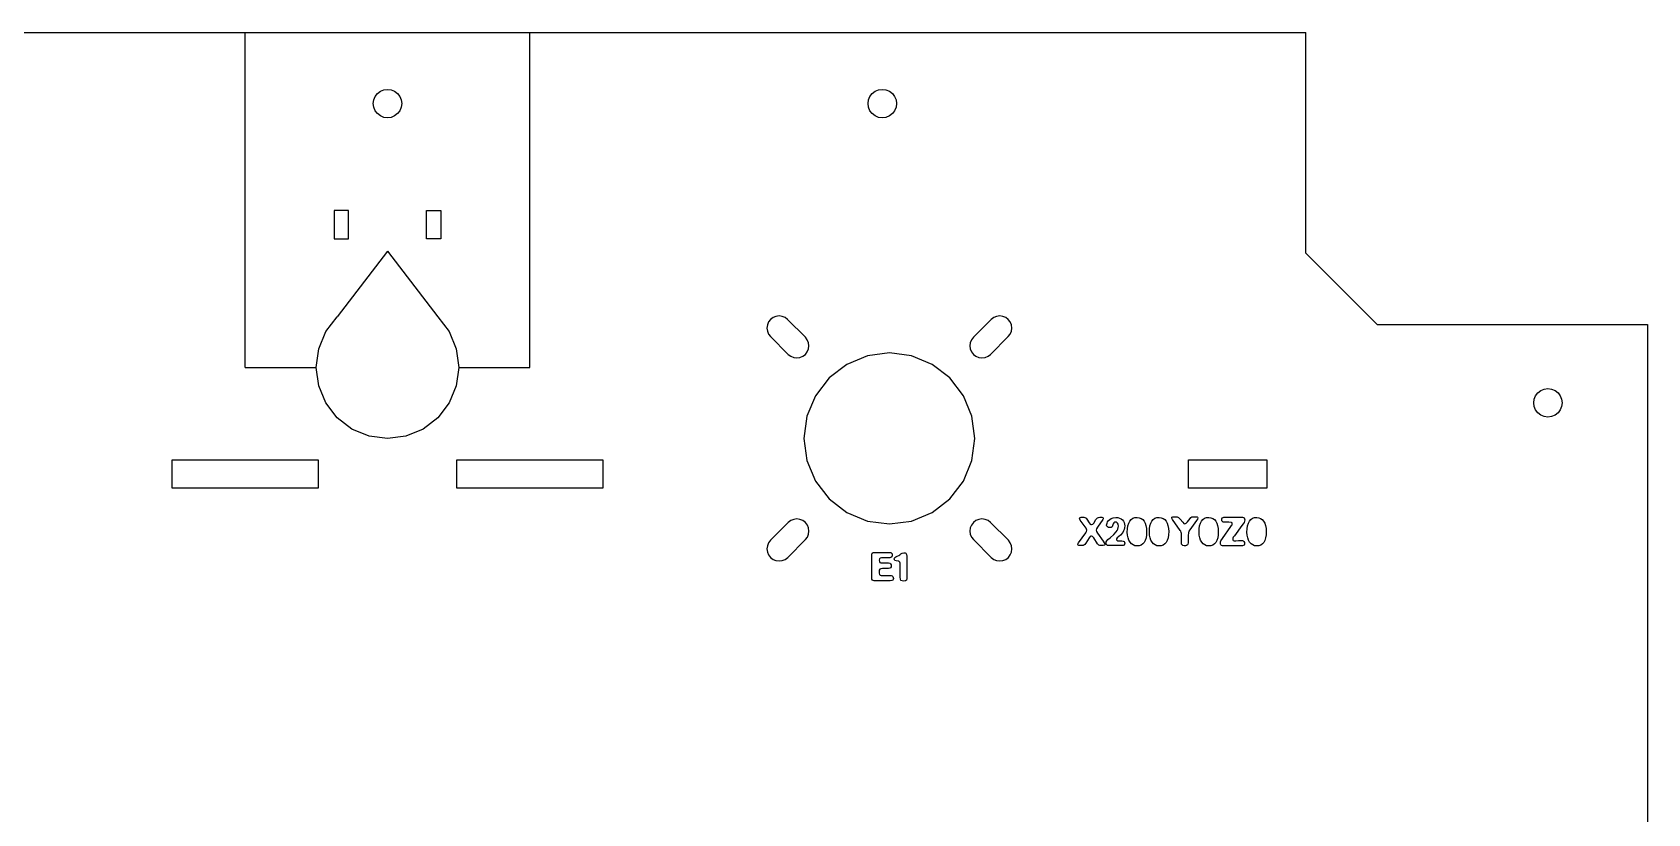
# Model space of a CAD drawing. Header units: metres. Extents: x 140 to 494, y 1172 to 1494.
# Drawn here: x 267.4 to 494.3, y 1384.2 to 1493.9 of the extents above; entities that cross this region are included whole.
import ezdxf

# ---------------------------------------------------------------- set-up
doc = ezdxf.new("R2010")
doc.units = ezdxf.units.M

msp = doc.modelspace()

# ---------------------------------------------------------------- linework, layer by layer
at = {"layer": 'GROUP0'}
for p, q in [((188.27, 1493.87, 0), (297.27, 1493.87, 0)), ((297.27, 1446.85, 0), (297.27, 1493.87, 0)), ((297.27, 1493.87, 0), (337.27, 1493.87, 0)), ((337.27, 1493.87, 0), (446.27, 1493.87, 0)), ((337.27, 1446.85, 0), (337.27, 1493.87, 0)), ((446.27, 1462.87, 0), (446.27, 1493.87, 0)), ((315.27, 1483.87, 0), (315.34, 1484.39, 0)), ((315.34, 1484.39, 0), (315.54, 1484.87, 0)), ((315.54, 1484.87, 0), (315.86, 1485.29, 0)), ((315.86, 1485.29, 0), (316.27, 1485.6, 0)), ((316.27, 1485.6, 0), (316.76, 1485.8, 0)), ((316.76, 1485.8, 0), (317.27, 1485.87, 0)), ((317.27, 1485.87, 0), (317.79, 1485.8, 0)), ((317.79, 1485.8, 0), (318.27, 1485.6, 0)), ((318.27, 1485.6, 0), (318.69, 1485.29, 0)), ((318.69, 1485.29, 0), (319, 1484.87, 0)), ((319, 1484.87, 0), (319.2, 1484.39, 0)), ((319.2, 1484.39, 0), (319.27, 1483.87, 0)), ((384.77, 1483.87, 0), (384.84, 1484.39, 0)), ((384.84, 1484.39, 0), (385.04, 1484.87, 0)), ((385.04, 1484.87, 0), (385.36, 1485.29, 0)), ((385.36, 1485.29, 0), (385.77, 1485.6, 0)), ((385.77, 1485.6, 0), (386.26, 1485.8, 0)), ((386.26, 1485.8, 0), (386.77, 1485.87, 0)), ((386.77, 1485.87, 0), (387.29, 1485.8, 0)), ((387.29, 1485.8, 0), (387.77, 1485.6, 0)), ((387.77, 1485.6, 0), (388.19, 1485.29, 0)), ((388.19, 1485.29, 0), (388.5, 1484.87, 0)), ((388.5, 1484.87, 0), (388.7, 1484.39, 0)), ((388.7, 1484.39, 0), (388.77, 1483.87, 0)), ((315.34, 1483.35, 0), (315.27, 1483.87, 0)), ((315.54, 1482.87, 0), (315.34, 1483.35, 0)), ((315.86, 1482.46, 0), (315.54, 1482.87, 0)), ((316.27, 1482.14, 0), (315.86, 1482.46, 0)), ((316.76, 1481.94, 0), (316.27, 1482.14, 0)), ((317.27, 1481.87, 0), (316.76, 1481.94, 0)), ((317.79, 1481.94, 0), (317.27, 1481.87, 0)), ((318.27, 1482.14, 0), (317.79, 1481.94, 0)), ((318.69, 1482.46, 0), (318.27, 1482.14, 0)), ((319, 1482.87, 0), (318.69, 1482.46, 0)), ((319.2, 1483.35, 0), (319, 1482.87, 0)), ((319.27, 1483.87, 0), (319.2, 1483.35, 0)), ((384.84, 1483.35, 0), (384.77, 1483.87, 0)), ((385.04, 1482.87, 0), (384.84, 1483.35, 0)), ((385.36, 1482.46, 0), (385.04, 1482.87, 0)), ((385.77, 1482.14, 0), (385.36, 1482.46, 0)), ((386.26, 1481.94, 0), (385.77, 1482.14, 0)), ((386.77, 1481.87, 0), (386.26, 1481.94, 0)), ((387.29, 1481.94, 0), (386.77, 1481.87, 0)), ((387.77, 1482.14, 0), (387.29, 1481.94, 0)), ((388.19, 1482.46, 0), (387.77, 1482.14, 0)), ((388.5, 1482.87, 0), (388.19, 1482.46, 0)), ((388.7, 1483.35, 0), (388.5, 1482.87, 0)), ((388.77, 1483.87, 0), (388.7, 1483.35, 0)), ((309.77, 1468.87, 0), (309.77, 1464.87, 0)), ((311.77, 1468.87, 0), (309.77, 1468.87, 0)), ((311.77, 1464.87, 0), (311.77, 1468.87, 0)), ((322.77, 1468.87, 0), (324.77, 1468.87, 0)), ((322.77, 1464.87, 0), (322.77, 1468.87, 0)), ((324.77, 1468.87, 0), (324.77, 1464.87, 0)), ((309.77, 1464.87, 0), (311.77, 1464.87, 0)), ((324.77, 1464.87, 0), (322.77, 1464.87, 0)), ((317.27, 1463.14, 0), (310.2, 1453.92, 0)), ((317.27, 1463.14, 0), (324.34, 1453.92, 0)), ((456.27, 1452.87, 0), (446.27, 1462.87, 0)), ((308.61, 1451.87, 0), (310.2, 1453.92, 0)), ((324.34, 1453.92, 0), (325.93, 1451.87, 0)), ((370.63, 1452.81, 0), (370.57, 1452.37, 0)), ((370.57, 1452.37, 0), (370.63, 1451.93, 0)), ((370.8, 1453.22, 0), (370.63, 1452.81, 0)), ((371.07, 1453.57, 0), (370.8, 1453.22, 0)), ((371.42, 1453.84, 0), (371.07, 1453.57, 0)), ((371.83, 1454.01, 0), (371.42, 1453.84, 0)), ((372.27, 1454.07, 0), (371.83, 1454.01, 0)), ((372.71, 1454.01, 0), (372.27, 1454.07, 0)), ((373.12, 1453.84, 0), (372.71, 1454.01, 0)), ((373.47, 1453.57, 0), (373.12, 1453.84, 0)), ((373.47, 1453.57, 0), (375.97, 1451.07, 0)), ((399.57, 1451.07, 0), (402.07, 1453.57, 0)), ((402.42, 1453.84, 0), (402.07, 1453.57, 0)), ((402.83, 1454.01, 0), (402.42, 1453.84, 0)), ((403.27, 1454.07, 0), (402.83, 1454.01, 0)), ((403.71, 1454.01, 0), (403.27, 1454.07, 0)), ((404.12, 1453.84, 0), (403.71, 1454.01, 0)), ((404.47, 1453.57, 0), (404.12, 1453.84, 0)), ((404.74, 1453.22, 0), (404.47, 1453.57, 0)), ((404.91, 1452.81, 0), (404.74, 1453.22, 0)), ((404.97, 1452.37, 0), (404.91, 1452.81, 0)), ((404.91, 1451.93, 0), (404.97, 1452.37, 0)), ((456.27, 1452.87, 0), (494.27, 1452.87, 0)), ((494.27, 1452.87, 0), (494.28, 1214.37, 0)), ((307.61, 1449.44, 0), (308.61, 1451.87, 0)), ((325.93, 1451.87, 0), (326.93, 1449.44, 0)), ((370.63, 1451.93, 0), (370.8, 1451.52, 0)), ((370.8, 1451.52, 0), (371.07, 1451.17, 0)), ((373.57, 1448.67, 0), (371.07, 1451.17, 0)), ((376.24, 1450.72, 0), (375.97, 1451.07, 0)), ((376.41, 1450.31, 0), (376.24, 1450.72, 0)), ((376.47, 1449.87, 0), (376.41, 1450.31, 0)), ((399.13, 1450.31, 0), (399.07, 1449.87, 0)), ((399.3, 1450.72, 0), (399.13, 1450.31, 0)), ((399.57, 1451.07, 0), (399.3, 1450.72, 0)), ((404.47, 1451.17, 0), (401.97, 1448.67, 0)), ((404.47, 1451.17, 0), (404.74, 1451.52, 0)), ((404.74, 1451.52, 0), (404.91, 1451.93, 0)), ((307.27, 1446.85, 0), (307.61, 1449.44, 0)), ((326.93, 1449.44, 0), (327.27, 1446.85, 0)), ((373.57, 1448.67, 0), (373.92, 1448.4, 0)), ((373.92, 1448.4, 0), (374.33, 1448.23, 0)), ((374.33, 1448.23, 0), (374.77, 1448.17, 0)), ((374.77, 1448.17, 0), (375.21, 1448.23, 0)), ((375.21, 1448.23, 0), (375.62, 1448.4, 0)), ((375.62, 1448.4, 0), (375.97, 1448.67, 0)), ((375.97, 1448.67, 0), (376.24, 1449.02, 0)), ((376.24, 1449.02, 0), (376.41, 1449.43, 0)), ((376.41, 1449.43, 0), (376.47, 1449.87, 0)), ((384.67, 1448.46, 0), (381.77, 1447.26, 0)), ((387.77, 1448.87, 0), (384.67, 1448.46, 0)), ((390.88, 1448.46, 0), (387.77, 1448.87, 0)), ((393.77, 1447.26, 0), (390.88, 1448.46, 0)), ((399.07, 1449.87, 0), (399.13, 1449.43, 0)), ((399.13, 1449.43, 0), (399.3, 1449.02, 0)), ((399.3, 1449.02, 0), (399.57, 1448.67, 0)), ((399.57, 1448.67, 0), (399.92, 1448.4, 0)), ((399.92, 1448.4, 0), (400.33, 1448.23, 0)), ((400.33, 1448.23, 0), (400.77, 1448.17, 0)), ((400.77, 1448.17, 0), (401.21, 1448.23, 0)), ((401.21, 1448.23, 0), (401.62, 1448.4, 0)), ((401.62, 1448.4, 0), (401.97, 1448.67, 0)), ((297.27, 1446.85, 0), (307.27, 1446.85, 0)), ((307.61, 1444.26, 0), (307.27, 1446.85, 0)), ((327.27, 1446.85, 0), (326.93, 1444.26, 0)), ((327.27, 1446.85, 0), (337.27, 1446.85, 0)), ((381.77, 1447.26, 0), (379.29, 1445.36, 0)), ((396.26, 1445.36, 0), (393.77, 1447.26, 0)), ((308.61, 1441.85, 0), (307.61, 1444.26, 0)), ((326.93, 1444.26, 0), (325.93, 1441.85, 0)), ((379.29, 1445.36, 0), (377.38, 1442.87, 0)), ((398.17, 1442.87, 0), (396.26, 1445.36, 0)), ((478.54, 1442.87, 0), (478.86, 1443.29, 0)), ((478.86, 1443.29, 0), (479.27, 1443.6, 0)), ((479.27, 1443.6, 0), (479.76, 1443.8, 0)), ((479.76, 1443.8, 0), (480.27, 1443.87, 0)), ((480.27, 1443.87, 0), (480.79, 1443.8, 0)), ((480.79, 1443.8, 0), (481.27, 1443.6, 0)), ((481.27, 1443.6, 0), (481.69, 1443.29, 0)), ((481.69, 1443.29, 0), (482, 1442.87, 0)), ((310.2, 1439.78, 0), (308.61, 1441.85, 0)), ((325.93, 1441.85, 0), (324.34, 1439.78, 0)), ((377.38, 1442.87, 0), (376.18, 1439.98, 0)), ((399.36, 1439.98, 0), (398.17, 1442.87, 0)), ((478.27, 1441.87, 0), (478.34, 1442.39, 0)), ((478.34, 1441.35, 0), (478.27, 1441.87, 0)), ((478.34, 1442.39, 0), (478.54, 1442.87, 0)), ((478.54, 1440.87, 0), (478.34, 1441.35, 0)), ((478.86, 1440.46, 0), (478.54, 1440.87, 0)), ((482, 1440.87, 0), (481.69, 1440.46, 0)), ((482, 1442.87, 0), (482.2, 1442.39, 0)), ((482.2, 1441.35, 0), (482, 1440.87, 0)), ((482.2, 1442.39, 0), (482.27, 1441.87, 0)), ((482.27, 1441.87, 0), (482.2, 1441.35, 0)), ((312.27, 1438.19, 0), (310.2, 1439.78, 0)), ((324.34, 1439.78, 0), (322.27, 1438.19, 0)), ((376.18, 1439.98, 0), (375.77, 1436.87, 0)), ((399.77, 1436.87, 0), (399.36, 1439.98, 0)), ((479.27, 1440.14, 0), (478.86, 1440.46, 0)), ((479.76, 1439.94, 0), (479.27, 1440.14, 0)), ((480.27, 1439.87, 0), (479.76, 1439.94, 0)), ((480.79, 1439.94, 0), (480.27, 1439.87, 0)), ((481.27, 1440.14, 0), (480.79, 1439.94, 0)), ((481.69, 1440.46, 0), (481.27, 1440.14, 0)), ((314.68, 1437.19, 0), (312.27, 1438.19, 0)), ((317.27, 1436.85, 0), (314.68, 1437.19, 0)), ((319.86, 1437.19, 0), (317.27, 1436.85, 0)), ((322.27, 1438.19, 0), (319.86, 1437.19, 0)), ((375.77, 1436.87, 0), (376.18, 1433.77, 0)), ((399.36, 1433.77, 0), (399.77, 1436.87, 0)), ((287.02, 1433.87, 0), (307.52, 1433.87, 0)), ((287.02, 1429.87, 0), (287.02, 1433.87, 0)), ((307.52, 1433.87, 0), (307.52, 1429.87, 0)), ((327.02, 1429.87, 0), (327.02, 1433.87, 0)), ((327.02, 1433.87, 0), (347.52, 1433.87, 0)), ((347.52, 1433.87, 0), (347.52, 1429.87, 0)), ((376.18, 1433.77, 0), (377.38, 1430.87, 0)), ((398.17, 1430.87, 0), (399.36, 1433.77, 0)), ((429.77, 1429.87, 0), (429.77, 1433.87, 0)), ((429.77, 1433.87, 0), (440.77, 1433.87, 0)), ((440.77, 1433.87, 0), (440.77, 1429.87, 0)), ((307.52, 1429.87, 0), (287.02, 1429.87, 0)), ((347.52, 1429.87, 0), (327.02, 1429.87, 0)), ((377.38, 1430.87, 0), (379.29, 1428.39, 0)), ((396.26, 1428.39, 0), (398.17, 1430.87, 0)), ((440.77, 1429.87, 0), (429.77, 1429.87, 0)), ((379.29, 1428.39, 0), (381.77, 1426.48, 0)), ((393.77, 1426.48, 0), (396.26, 1428.39, 0)), ((371.07, 1422.57, 0), (373.57, 1425.07, 0)), ((373.92, 1425.34, 0), (373.57, 1425.07, 0)), ((374.33, 1425.51, 0), (373.92, 1425.34, 0)), ((374.77, 1425.57, 0), (374.33, 1425.51, 0)), ((375.21, 1425.51, 0), (374.77, 1425.57, 0)), ((375.62, 1425.34, 0), (375.21, 1425.51, 0)), ((375.98, 1425.07, 0), (375.62, 1425.34, 0)), ((376.25, 1424.72, 0), (375.98, 1425.07, 0)), ((381.77, 1426.48, 0), (384.67, 1425.28, 0)), ((384.67, 1425.28, 0), (387.77, 1424.87, 0)), ((387.77, 1424.87, 0), (390.88, 1425.28, 0)), ((390.88, 1425.28, 0), (393.77, 1426.48, 0)), ((399.57, 1425.07, 0), (399.3, 1424.72, 0)), ((399.92, 1425.34, 0), (399.57, 1425.07, 0)), ((400.33, 1425.51, 0), (399.92, 1425.34, 0)), ((400.77, 1425.57, 0), (400.33, 1425.51, 0)), ((401.21, 1425.51, 0), (400.77, 1425.57, 0)), ((401.62, 1425.34, 0), (401.21, 1425.51, 0)), ((401.98, 1425.07, 0), (401.62, 1425.34, 0)), ((401.98, 1425.07, 0), (404.48, 1422.57, 0)), ((414.49, 1425.68), (414.55, 1425.78)), ((414.5, 1425.56), (414.49, 1425.68)), ((414.58, 1425.42), (414.5, 1425.56)), ((414.55, 1425.78), (414.69, 1425.81)), ((415.39, 1424.28), (414.58, 1425.42)), ((414.69, 1425.81), (415.07, 1425.81)), ((415.07, 1425.81), (415.21, 1425.79)), ((415.21, 1425.79), (415.32, 1425.74)), ((415.32, 1425.74), (415.43, 1425.66)), ((415.43, 1425.66), (415.52, 1425.54)), ((415.52, 1425.54), (415.84, 1425.02)), ((415.84, 1425.02), (415.99, 1424.84)), ((416.33, 1424.83), (416.47, 1424.99)), ((416.47, 1424.99), (416.79, 1425.49)), ((416.79, 1425.49), (416.89, 1425.64)), ((416.89, 1425.64), (417.01, 1425.74)), ((417.77, 1425.49), (417, 1424.4)), ((417.01, 1425.74), (417.14, 1425.79)), ((417.14, 1425.79), (417.31, 1425.81)), ((417.31, 1425.81), (417.59, 1425.81)), ((417.59, 1425.81), (417.75, 1425.77)), ((417.75, 1425.77), (417.81, 1425.69)), ((417.81, 1425.59), (417.77, 1425.49)), ((417.81, 1425.69), (417.81, 1425.59)), ((418.28, 1424.7), (418.34, 1424.99)), ((418.34, 1424.99), (418.42, 1425.17)), ((418.42, 1425.17), (418.55, 1425.35)), ((418.55, 1425.35), (418.72, 1425.51)), ((418.72, 1425.51), (418.94, 1425.65)), ((418.94, 1425.65), (419.22, 1425.75)), ((419.28, 1425.01), (419.19, 1424.88)), ((419.22, 1425.75), (419.56, 1425.78)), ((419.4, 1425.1), (419.28, 1425.01)), ((419.54, 1425.13), (419.4, 1425.1)), ((419.68, 1425.1), (419.54, 1425.13)), ((419.56, 1425.78), (419.85, 1425.76)), ((419.81, 1425), (419.68, 1425.1)), ((419.9, 1424.82), (419.81, 1425)), ((419.85, 1425.76), (420.11, 1425.69)), ((420.11, 1425.69), (420.33, 1425.58)), ((420.33, 1425.58), (420.5, 1425.44)), ((420.5, 1425.44), (420.64, 1425.27)), ((420.64, 1425.27), (420.74, 1425.07)), ((420.74, 1425.07), (420.81, 1424.85)), ((421.39, 1424.98), (421.55, 1425.27)), ((421.55, 1425.27), (421.74, 1425.5)), ((421.74, 1425.5), (421.98, 1425.66)), ((421.98, 1425.66), (422.25, 1425.76)), ((422.25, 1425.76), (422.56, 1425.79)), ((422.56, 1425.79), (422.85, 1425.75)), ((422.85, 1425.75), (423.12, 1425.65)), ((423.12, 1425.65), (423.35, 1425.48)), ((423.35, 1425.48), (423.54, 1425.25)), ((423.54, 1425.25), (423.69, 1424.96)), ((424.49, 1424.98), (424.64, 1425.27)), ((424.64, 1425.27), (424.84, 1425.5)), ((424.84, 1425.5), (425.07, 1425.66)), ((425.07, 1425.66), (425.34, 1425.76)), ((425.34, 1425.76), (425.65, 1425.79)), ((425.65, 1425.79), (425.95, 1425.75)), ((425.95, 1425.75), (426.21, 1425.65)), ((426.21, 1425.65), (426.44, 1425.48)), ((426.44, 1425.48), (426.63, 1425.25)), ((426.63, 1425.25), (426.79, 1424.96)), ((427.44, 1425.67), (427.46, 1425.8)), ((427.53, 1425.48), (427.44, 1425.67)), ((427.46, 1425.8), (427.57, 1425.87)), ((428.61, 1423.97), (427.53, 1425.48)), ((427.57, 1425.87), (427.7, 1425.89)), ((427.7, 1425.89), (428.01, 1425.89)), ((428.01, 1425.89), (428.18, 1425.87)), ((428.18, 1425.87), (428.36, 1425.76)), ((428.36, 1425.76), (428.61, 1425.54)), ((428.61, 1425.54), (428.97, 1425.14)), ((428.97, 1425.14), (429.14, 1424.94)), ((429.45, 1424.96), (429.62, 1425.16)), ((429.62, 1425.16), (430.02, 1425.64)), ((430.91, 1425.36), (429.96, 1424.05)), ((430.02, 1425.64), (430.13, 1425.78)), ((430.13, 1425.78), (430.27, 1425.85)), ((430.27, 1425.85), (430.62, 1425.89)), ((430.62, 1425.89), (430.81, 1425.89)), ((430.81, 1425.89), (431, 1425.85)), ((431.04, 1425.55), (430.91, 1425.36)), ((431, 1425.85), (431.07, 1425.8)), ((431.09, 1425.71), (431.04, 1425.55)), ((431.07, 1425.8), (431.09, 1425.71)), ((431.46, 1424.98), (431.62, 1425.27)), ((431.62, 1425.27), (431.81, 1425.5)), ((431.81, 1425.5), (432.05, 1425.66)), ((432.05, 1425.66), (432.32, 1425.76)), ((432.32, 1425.76), (432.63, 1425.79)), ((432.63, 1425.79), (432.93, 1425.75)), ((432.93, 1425.75), (433.19, 1425.65)), ((433.19, 1425.65), (433.42, 1425.48)), ((433.42, 1425.48), (433.61, 1425.25)), ((433.61, 1425.25), (433.77, 1424.96)), ((434.45, 1425.48), (434.47, 1425.6)), ((434.48, 1425.33), (434.45, 1425.48)), ((434.47, 1425.6), (434.53, 1425.71)), ((434.56, 1425.21), (434.48, 1425.33)), ((434.53, 1425.71), (434.63, 1425.77)), ((434.67, 1425.13), (434.56, 1425.21)), ((434.63, 1425.77), (434.75, 1425.8)), ((434.78, 1425.1), (434.67, 1425.13)), ((434.75, 1425.8), (437.35, 1425.8)), ((435.46, 1425.1), (434.78, 1425.1)), ((435.83, 1425.07), (435.46, 1425.1)), ((435.9, 1425.02), (435.83, 1425.07)), ((435.92, 1424.92), (435.9, 1425.02)), ((437.35, 1425.8), (437.49, 1425.78)), ((437.6, 1425.07), (437.48, 1424.88)), ((437.49, 1425.78), (437.59, 1425.71)), ((437.59, 1425.71), (437.66, 1425.61)), ((437.66, 1425.25), (437.6, 1425.07)), ((437.66, 1425.61), (437.68, 1425.46)), ((437.68, 1425.46), (437.66, 1425.25)), ((438.2, 1424.98), (438.35, 1425.27)), ((438.35, 1425.27), (438.55, 1425.5)), ((438.55, 1425.5), (438.78, 1425.66)), ((438.78, 1425.66), (439.05, 1425.76)), ((439.05, 1425.76), (439.36, 1425.79)), ((439.36, 1425.79), (439.66, 1425.75)), ((439.66, 1425.75), (439.92, 1425.65)), ((439.92, 1425.65), (440.15, 1425.48)), ((440.15, 1425.48), (440.34, 1425.25)), ((440.34, 1425.25), (440.5, 1424.96)), ((375.98, 1422.67, 0), (376.25, 1423.02, 0)), ((376.42, 1424.31, 0), (376.25, 1424.72, 0)), ((376.25, 1423.02, 0), (376.42, 1423.43, 0)), ((376.47, 1423.87, 0), (376.42, 1424.31, 0)), ((376.42, 1423.43, 0), (376.47, 1423.87, 0)), ((399.13, 1424.31, 0), (399.07, 1423.87, 0)), ((399.07, 1423.87, 0), (399.13, 1423.43, 0)), ((399.3, 1424.72, 0), (399.13, 1424.31, 0)), ((399.13, 1423.43, 0), (399.3, 1423.02, 0)), ((399.3, 1423.02, 0), (399.57, 1422.67, 0)), ((414.35, 1422.2), (415.34, 1423.6)), ((415.34, 1423.6), (415.45, 1423.8)), ((415.82, 1422.92), (415.34, 1422.17)), ((415.46, 1424.15), (415.39, 1424.28)), ((415.45, 1423.8), (415.5, 1423.98)), ((415.5, 1423.98), (415.46, 1424.15)), ((415.98, 1423.1), (415.82, 1422.92)), ((416.06, 1423.15), (415.98, 1423.1)), ((415.99, 1424.84), (416.08, 1424.79)), ((416.16, 1423.17), (416.06, 1423.15)), ((416.08, 1424.79), (416.18, 1424.77)), ((416.31, 1423.12), (416.16, 1423.17)), ((416.18, 1424.77), (416.33, 1424.83)), ((416.48, 1422.92), (416.31, 1423.12)), ((417, 1422.1), (416.48, 1422.92)), ((416.86, 1424.17), (416.82, 1423.99)), ((416.82, 1423.99), (416.85, 1423.82)), ((416.85, 1423.82), (417, 1423.57)), ((417, 1424.4), (416.86, 1424.17)), ((417, 1423.57), (417.81, 1422.43)), ((418.31, 1424.56), (418.28, 1424.7)), ((418.4, 1424.46), (418.31, 1424.56)), ((418.55, 1424.39), (418.4, 1424.46)), ((418.47, 1422.67), (418.79, 1422.93)), ((418.76, 1424.36), (418.55, 1424.39)), ((418.93, 1424.39), (418.76, 1424.36)), ((418.79, 1422.93), (419.29, 1423.38)), ((419.04, 1424.48), (418.93, 1424.39)), ((419.1, 1424.59), (419.04, 1424.48)), ((419.14, 1424.73), (419.1, 1424.59)), ((419.19, 1424.88), (419.14, 1424.73)), ((419.29, 1423.38), (419.64, 1423.78)), ((419.64, 1423.78), (419.77, 1423.96)), ((419.69, 1422.8), (419.67, 1422.7)), ((419.78, 1422.91), (419.69, 1422.8)), ((419.77, 1423.96), (419.86, 1424.16)), ((420.23, 1423.31), (419.78, 1422.91)), ((419.86, 1424.16), (419.92, 1424.35)), ((419.94, 1424.54), (419.9, 1424.82)), ((419.92, 1424.35), (419.94, 1424.54)), ((420.56, 1423.69), (420.23, 1423.31)), ((420.67, 1423.89), (420.56, 1423.69)), ((420.76, 1424.11), (420.67, 1423.89)), ((420.81, 1424.34), (420.76, 1424.11)), ((420.81, 1424.85), (420.83, 1424.61)), ((420.83, 1424.61), (420.81, 1424.34)), ((421.19, 1423.72), (421.21, 1424.2)), ((421.22, 1423.3), (421.19, 1423.72)), ((421.21, 1424.2), (421.28, 1424.62)), ((421.29, 1422.92), (421.22, 1423.3)), ((421.28, 1424.62), (421.39, 1424.98)), ((421.41, 1422.59), (421.29, 1422.92)), ((423.69, 1424.96), (423.81, 1424.63)), ((423.82, 1422.91), (423.71, 1422.56)), ((423.81, 1424.63), (423.88, 1424.24)), ((423.88, 1423.33), (423.82, 1422.91)), ((423.88, 1424.24), (423.9, 1423.81)), ((423.9, 1423.81), (423.88, 1423.33)), ((424.29, 1423.72), (424.31, 1424.2)), ((424.31, 1423.3), (424.29, 1423.72)), ((424.31, 1424.2), (424.37, 1424.62)), ((424.39, 1422.92), (424.31, 1423.3)), ((424.37, 1424.62), (424.49, 1424.98)), ((424.5, 1422.59), (424.39, 1422.92)), ((426.79, 1424.96), (426.9, 1424.63)), ((426.91, 1422.91), (426.8, 1422.56)), ((426.9, 1424.63), (426.97, 1424.24)), ((426.97, 1423.33), (426.91, 1422.91)), ((426.97, 1424.24), (427, 1423.81)), ((427, 1423.81), (426.97, 1423.33)), ((428.69, 1423.84), (428.61, 1423.97)), ((428.74, 1423.68), (428.69, 1423.84)), ((428.78, 1423.51), (428.74, 1423.68)), ((428.79, 1423.37), (428.78, 1423.51)), ((428.79, 1422.21), (428.79, 1423.37)), ((429.14, 1424.94), (429.29, 1424.9)), ((429.29, 1424.9), (429.45, 1424.96)), ((429.77, 1423.63), (429.74, 1423.27)), ((429.74, 1423.27), (429.74, 1422.21)), ((429.84, 1423.84), (429.77, 1423.63)), ((429.96, 1424.05), (429.84, 1423.84)), ((431.26, 1423.72), (431.29, 1424.2)), ((431.29, 1423.3), (431.26, 1423.72)), ((431.29, 1424.2), (431.35, 1424.62)), ((431.36, 1422.92), (431.29, 1423.3)), ((431.35, 1424.62), (431.46, 1424.98)), ((431.48, 1422.59), (431.36, 1422.92)), ((433.77, 1424.96), (433.88, 1424.63)), ((433.89, 1422.91), (433.78, 1422.56)), ((433.88, 1424.63), (433.95, 1424.24)), ((433.95, 1423.33), (433.89, 1422.91)), ((433.95, 1424.24), (433.97, 1423.81)), ((433.97, 1423.81), (433.95, 1423.33)), ((434.34, 1422.51), (434.57, 1422.82)), ((434.57, 1422.82), (435.73, 1424.5)), ((435.73, 1424.5), (435.84, 1424.64)), ((435.84, 1424.64), (435.9, 1424.74)), ((435.9, 1424.74), (435.92, 1424.83)), ((435.92, 1424.83), (435.92, 1424.92)), ((436.01, 1422.88), (436, 1422.79)), ((436, 1422.79), (436, 1422.7)), ((436.08, 1423), (436.01, 1422.88)), ((436.23, 1423.19), (436.08, 1423)), ((437.28, 1424.65), (436.23, 1423.19)), ((437.48, 1424.88), (437.28, 1424.65)), ((438, 1423.72), (438.02, 1424.2)), ((438.02, 1423.3), (438, 1423.72)), ((438.02, 1424.2), (438.08, 1424.62)), ((438.1, 1422.92), (438.02, 1423.3)), ((438.08, 1424.62), (438.2, 1424.98)), ((438.21, 1422.59), (438.1, 1422.92)), ((440.5, 1424.96), (440.61, 1424.63)), ((440.62, 1422.91), (440.51, 1422.56)), ((440.61, 1424.63), (440.68, 1424.24)), ((440.68, 1423.33), (440.62, 1422.91)), ((440.68, 1424.24), (440.7, 1423.81)), ((440.7, 1423.81), (440.68, 1423.33)), ((370.63, 1421.81, 0), (370.57, 1421.37, 0)), ((370.57, 1421.37, 0), (370.63, 1420.93, 0)), ((370.8, 1422.22, 0), (370.63, 1421.81, 0)), ((370.63, 1420.93, 0), (370.8, 1420.52, 0)), ((371.07, 1422.57, 0), (370.8, 1422.22, 0)), ((370.8, 1420.52, 0), (371.07, 1420.17, 0)), ((375.98, 1422.67, 0), (373.48, 1420.17, 0)), ((385.29, 1420.49, 0), (385.31, 1420.66, 0)), ((385.29, 1417.31, 0), (385.29, 1420.49, 0)), ((385.31, 1420.66, 0), (385.37, 1420.78, 0)), ((385.37, 1420.78, 0), (385.48, 1420.85, 0)), ((385.48, 1420.85, 0), (385.63, 1420.87, 0)), ((385.63, 1420.87, 0), (387.81, 1420.87, 0)), ((387.81, 1420.87, 0), (387.96, 1420.85, 0)), ((387.96, 1420.85, 0), (388.07, 1420.79, 0)), ((388.07, 1420.79, 0), (388.14, 1420.69, 0)), ((388.14, 1420.69, 0), (388.16, 1420.56, 0)), ((388.16, 1420.56, 0), (388.14, 1420.41, 0)), ((388.87, 1420.34, 0), (389.11, 1420.45, 0)), ((389.11, 1420.45, 0), (389.24, 1420.54, 0)), ((389.24, 1420.54, 0), (389.39, 1420.67, 0)), ((389.39, 1420.67, 0), (389.57, 1420.79, 0)), ((389.57, 1420.79, 0), (389.82, 1420.83, 0)), ((389.82, 1420.83, 0), (389.97, 1420.82, 0)), ((389.97, 1420.82, 0), (390.07, 1420.76, 0)), ((390.07, 1420.76, 0), (390.14, 1420.69, 0)), ((390.14, 1420.69, 0), (390.19, 1420.59, 0)), ((390.19, 1420.59, 0), (390.23, 1420.35, 0)), ((402.07, 1420.17, 0), (399.57, 1422.67, 0)), ((404.75, 1422.22, 0), (404.48, 1422.57, 0)), ((404.48, 1420.17, 0), (404.75, 1420.52, 0)), ((404.92, 1421.81, 0), (404.75, 1422.22, 0)), ((404.75, 1420.52, 0), (404.92, 1420.93, 0)), ((404.97, 1421.37, 0), (404.92, 1421.81, 0)), ((404.92, 1420.93, 0), (404.97, 1421.37, 0)), ((414.25, 1421.98), (414.26, 1422.07)), ((414.29, 1421.9), (414.25, 1421.98)), ((414.26, 1422.07), (414.3, 1422.13)), ((414.38, 1421.85), (414.29, 1421.9)), ((414.3, 1422.13), (414.35, 1422.2)), ((414.49, 1421.83), (414.38, 1421.85)), ((414.83, 1421.83), (414.49, 1421.83)), ((414.97, 1421.85), (414.83, 1421.83)), ((415.1, 1421.9), (414.97, 1421.85)), ((415.22, 1422), (415.1, 1421.9)), ((415.34, 1422.17), (415.22, 1422)), ((417.09, 1421.98), (417, 1422.1)), ((417.2, 1421.9), (417.09, 1421.98)), ((417.32, 1421.85), (417.2, 1421.9)), ((417.45, 1421.83), (417.32, 1421.85)), ((417.81, 1421.83), (417.45, 1421.83)), ((417.81, 1422.43), (417.96, 1422.21)), ((417.99, 1421.87), (417.81, 1421.83)), ((417.96, 1422.21), (418.03, 1422.09)), ((418.04, 1421.92), (417.99, 1421.87)), ((418.03, 1422.09), (418.05, 1422.04)), ((418.05, 1422), (418.04, 1421.92)), ((418.05, 1422.04), (418.05, 1422)), ((418.21, 1422.16), (418.23, 1422.34)), ((418.23, 1422.02), (418.21, 1422.16)), ((418.23, 1422.34), (418.3, 1422.49)), ((418.29, 1421.92), (418.23, 1422.02)), ((418.39, 1421.85), (418.29, 1421.92)), ((418.3, 1422.49), (418.47, 1422.67)), ((418.53, 1421.83), (418.39, 1421.85)), ((420.47, 1421.83), (418.53, 1421.83)), ((419.67, 1422.7), (419.71, 1422.58)), ((419.71, 1422.58), (419.85, 1422.52)), ((419.85, 1422.52), (420.08, 1422.5)), ((420.08, 1422.5), (420.4, 1422.5)), ((420.4, 1422.5), (420.61, 1422.47)), ((420.62, 1421.85), (420.47, 1421.83)), ((420.61, 1422.47), (420.73, 1422.4)), ((420.73, 1421.91), (420.62, 1421.85)), ((420.73, 1422.4), (420.8, 1422.3)), ((420.8, 1422.01), (420.73, 1421.91)), ((420.8, 1422.3), (420.83, 1422.17)), ((420.83, 1422.17), (420.8, 1422.01)), ((421.57, 1422.31), (421.41, 1422.59)), ((421.76, 1422.08), (421.57, 1422.31)), ((421.99, 1421.92), (421.76, 1422.08)), ((422.25, 1421.81), (421.99, 1421.92)), ((422.54, 1421.78), (422.25, 1421.81)), ((422.86, 1421.81), (422.54, 1421.78)), ((423.13, 1421.9), (422.86, 1421.81)), ((423.37, 1422.06), (423.13, 1421.9)), ((423.56, 1422.27), (423.37, 1422.06)), ((423.71, 1422.56), (423.56, 1422.27)), ((424.66, 1422.31), (424.5, 1422.59)), ((424.86, 1422.08), (424.66, 1422.31)), ((425.09, 1421.92), (424.86, 1422.08)), ((425.35, 1421.81), (425.09, 1421.92)), ((425.63, 1421.78), (425.35, 1421.81)), ((425.95, 1421.81), (425.63, 1421.78)), ((426.23, 1421.9), (425.95, 1421.81)), ((426.46, 1422.06), (426.23, 1421.9)), ((426.66, 1422.27), (426.46, 1422.06)), ((426.8, 1422.56), (426.66, 1422.27)), ((428.81, 1422.04), (428.79, 1422.21)), ((428.89, 1421.92), (428.81, 1422.04)), ((429.01, 1421.84), (428.89, 1421.92)), ((429.18, 1421.82), (429.01, 1421.84)), ((429.35, 1421.82), (429.18, 1421.82)), ((429.52, 1421.84), (429.35, 1421.82)), ((429.64, 1421.92), (429.52, 1421.84)), ((429.71, 1422.04), (429.64, 1421.92)), ((429.74, 1422.21), (429.71, 1422.04)), ((431.64, 1422.31), (431.48, 1422.59)), ((431.83, 1422.08), (431.64, 1422.31)), ((432.06, 1421.92), (431.83, 1422.08)), ((432.33, 1421.81), (432.06, 1421.92)), ((432.61, 1421.78), (432.33, 1421.81)), ((432.93, 1421.81), (432.61, 1421.78)), ((433.21, 1421.9), (432.93, 1421.81)), ((433.44, 1422.06), (433.21, 1421.9)), ((433.63, 1422.27), (433.44, 1422.06)), ((433.78, 1422.56), (433.63, 1422.27)), ((434.27, 1422.2), (434.28, 1422.37)), ((434.28, 1422.04), (434.27, 1422.2)), ((434.28, 1422.37), (434.34, 1422.51)), ((434.34, 1421.92), (434.28, 1422.04)), ((434.44, 1421.85), (434.34, 1421.92)), ((434.57, 1421.82), (434.44, 1421.85)), ((437.35, 1421.82), (434.57, 1421.82)), ((436, 1422.7), (436.01, 1422.62)), ((436.01, 1422.62), (436.04, 1422.56)), ((436.04, 1422.56), (436.19, 1422.51)), ((436.19, 1422.51), (436.44, 1422.52)), ((436.44, 1422.52), (436.79, 1422.53)), ((436.79, 1422.53), (437.35, 1422.53)), ((437.35, 1422.53), (437.48, 1422.49)), ((437.48, 1421.84), (437.35, 1421.82)), ((437.48, 1422.49), (437.57, 1422.4)), ((437.58, 1421.9), (437.48, 1421.84)), ((437.57, 1422.4), (437.63, 1422.28)), ((437.64, 1422), (437.58, 1421.9)), ((437.63, 1422.28), (437.65, 1422.16)), ((437.65, 1422.16), (437.64, 1422)), ((438.37, 1422.31), (438.21, 1422.59)), ((438.57, 1422.08), (438.37, 1422.31)), ((438.8, 1421.92), (438.57, 1422.08)), ((439.06, 1421.81), (438.8, 1421.92)), ((439.34, 1421.78), (439.06, 1421.81)), ((439.66, 1421.81), (439.34, 1421.78)), ((439.94, 1421.9), (439.66, 1421.81)), ((440.17, 1422.06), (439.94, 1421.9)), ((440.36, 1422.27), (440.17, 1422.06)), ((440.51, 1422.56), (440.36, 1422.27)), ((371.07, 1420.17, 0), (371.42, 1419.9, 0)), ((371.42, 1419.9, 0), (371.83, 1419.73, 0)), ((371.83, 1419.73, 0), (372.27, 1419.67, 0)), ((372.27, 1419.67, 0), (372.71, 1419.73, 0)), ((372.71, 1419.73, 0), (373.12, 1419.9, 0)), ((373.12, 1419.9, 0), (373.48, 1420.17, 0)), ((386.35, 1418.36, 0), (386.33, 1418.13, 0)), ((386.38, 1419.95, 0), (386.34, 1419.77, 0)), ((386.34, 1419.77, 0), (386.36, 1419.58, 0)), ((386.43, 1418.5, 0), (386.35, 1418.36, 0)), ((386.36, 1419.58, 0), (386.44, 1419.47, 0)), ((386.48, 1420.05, 0), (386.38, 1419.95, 0)), ((386.57, 1418.57, 0), (386.43, 1418.5, 0)), ((386.44, 1419.47, 0), (386.58, 1419.41, 0)), ((386.64, 1420.1, 0), (386.48, 1420.05, 0)), ((386.78, 1418.6, 0), (386.57, 1418.57, 0)), ((386.58, 1419.41, 0), (386.78, 1419.39, 0)), ((386.82, 1420.11, 0), (386.64, 1420.1, 0)), ((386.78, 1419.39, 0), (387.66, 1419.41, 0)), ((387.66, 1418.62, 0), (386.78, 1418.6, 0)), ((387.84, 1420.13, 0), (386.82, 1420.11, 0)), ((387.66, 1419.41, 0), (387.82, 1419.38, 0)), ((387.82, 1418.65, 0), (387.66, 1418.62, 0)), ((387.82, 1419.38, 0), (387.94, 1419.28, 0)), ((387.94, 1418.73, 0), (387.82, 1418.65, 0)), ((387.99, 1420.17, 0), (387.84, 1420.13, 0)), ((387.94, 1419.28, 0), (388.01, 1419.15, 0)), ((388.01, 1418.85, 0), (387.94, 1418.73, 0)), ((388.09, 1420.27, 0), (387.99, 1420.17, 0)), ((388.01, 1419.15, 0), (388.03, 1419, 0)), ((388.03, 1419, 0), (388.01, 1418.85, 0)), ((388.14, 1420.41, 0), (388.09, 1420.27, 0)), ((388.46, 1419.99, 0), (388.47, 1420.09, 0)), ((388.48, 1419.83, 0), (388.46, 1419.99, 0)), ((388.47, 1420.09, 0), (388.52, 1420.16, 0)), ((388.55, 1419.74, 0), (388.48, 1419.83, 0)), ((388.52, 1420.16, 0), (388.66, 1420.26, 0)), ((388.74, 1419.67, 0), (388.55, 1419.74, 0)), ((388.66, 1420.26, 0), (388.87, 1420.34, 0)), ((388.98, 1419.66, 0), (388.74, 1419.67, 0)), ((389.09, 1419.65, 0), (388.98, 1419.66, 0)), ((389.16, 1419.6, 0), (389.09, 1419.65, 0)), ((389.24, 1419.49, 0), (389.16, 1419.6, 0)), ((389.28, 1419.37, 0), (389.24, 1419.49, 0)), ((389.28, 1419.1, 0), (389.28, 1419.37, 0)), ((389.28, 1417.4, 0), (389.28, 1419.1, 0)), ((390.23, 1420.35, 0), (390.23, 1420.09, 0)), ((390.23, 1420.09, 0), (390.23, 1417.47, 0)), ((402.07, 1420.17, 0), (402.42, 1419.9, 0)), ((402.42, 1419.9, 0), (402.83, 1419.73, 0)), ((402.83, 1419.73, 0), (403.27, 1419.67, 0)), ((403.27, 1419.67, 0), (403.71, 1419.73, 0)), ((403.71, 1419.73, 0), (404.12, 1419.9, 0)), ((404.12, 1419.9, 0), (404.48, 1420.17, 0)), ((385.31, 1417.12, 0), (385.29, 1417.31, 0)), ((385.38, 1416.99, 0), (385.31, 1417.12, 0)), ((385.49, 1416.92, 0), (385.38, 1416.99, 0)), ((385.65, 1416.9, 0), (385.49, 1416.92, 0)), ((387.89, 1416.9, 0), (385.65, 1416.9, 0)), ((386.33, 1418.13, 0), (386.33, 1417.96, 0)), ((386.33, 1417.96, 0), (386.36, 1417.78, 0)), ((386.36, 1417.78, 0), (386.47, 1417.67, 0)), ((386.47, 1417.67, 0), (386.63, 1417.63, 0)), ((386.63, 1417.63, 0), (386.85, 1417.62, 0)), ((386.85, 1417.62, 0), (388, 1417.64, 0)), ((388.09, 1416.92, 0), (387.89, 1416.9, 0)), ((388, 1417.64, 0), (388.16, 1417.61, 0)), ((388.23, 1416.97, 0), (388.09, 1416.92, 0)), ((388.16, 1417.61, 0), (388.26, 1417.5, 0)), ((388.31, 1417.07, 0), (388.23, 1416.97, 0)), ((388.26, 1417.5, 0), (388.32, 1417.36, 0)), ((388.34, 1417.2, 0), (388.31, 1417.07, 0)), ((388.32, 1417.36, 0), (388.34, 1417.2, 0)), ((389.31, 1417.11, 0), (389.28, 1417.4, 0)), ((389.39, 1416.94, 0), (389.31, 1417.11, 0)), ((389.54, 1416.87, 0), (389.39, 1416.94, 0)), ((389.76, 1416.84, 0), (389.54, 1416.87, 0)), ((390.01, 1416.88, 0), (389.76, 1416.84, 0)), ((390.15, 1416.99, 0), (390.01, 1416.88, 0)), ((390.22, 1417.18, 0), (390.15, 1416.99, 0)), ((390.23, 1417.47, 0), (390.22, 1417.18, 0))]:
    msp.add_line(p, q, dxfattribs=at)

doc.saveas('drawing.dxf')
